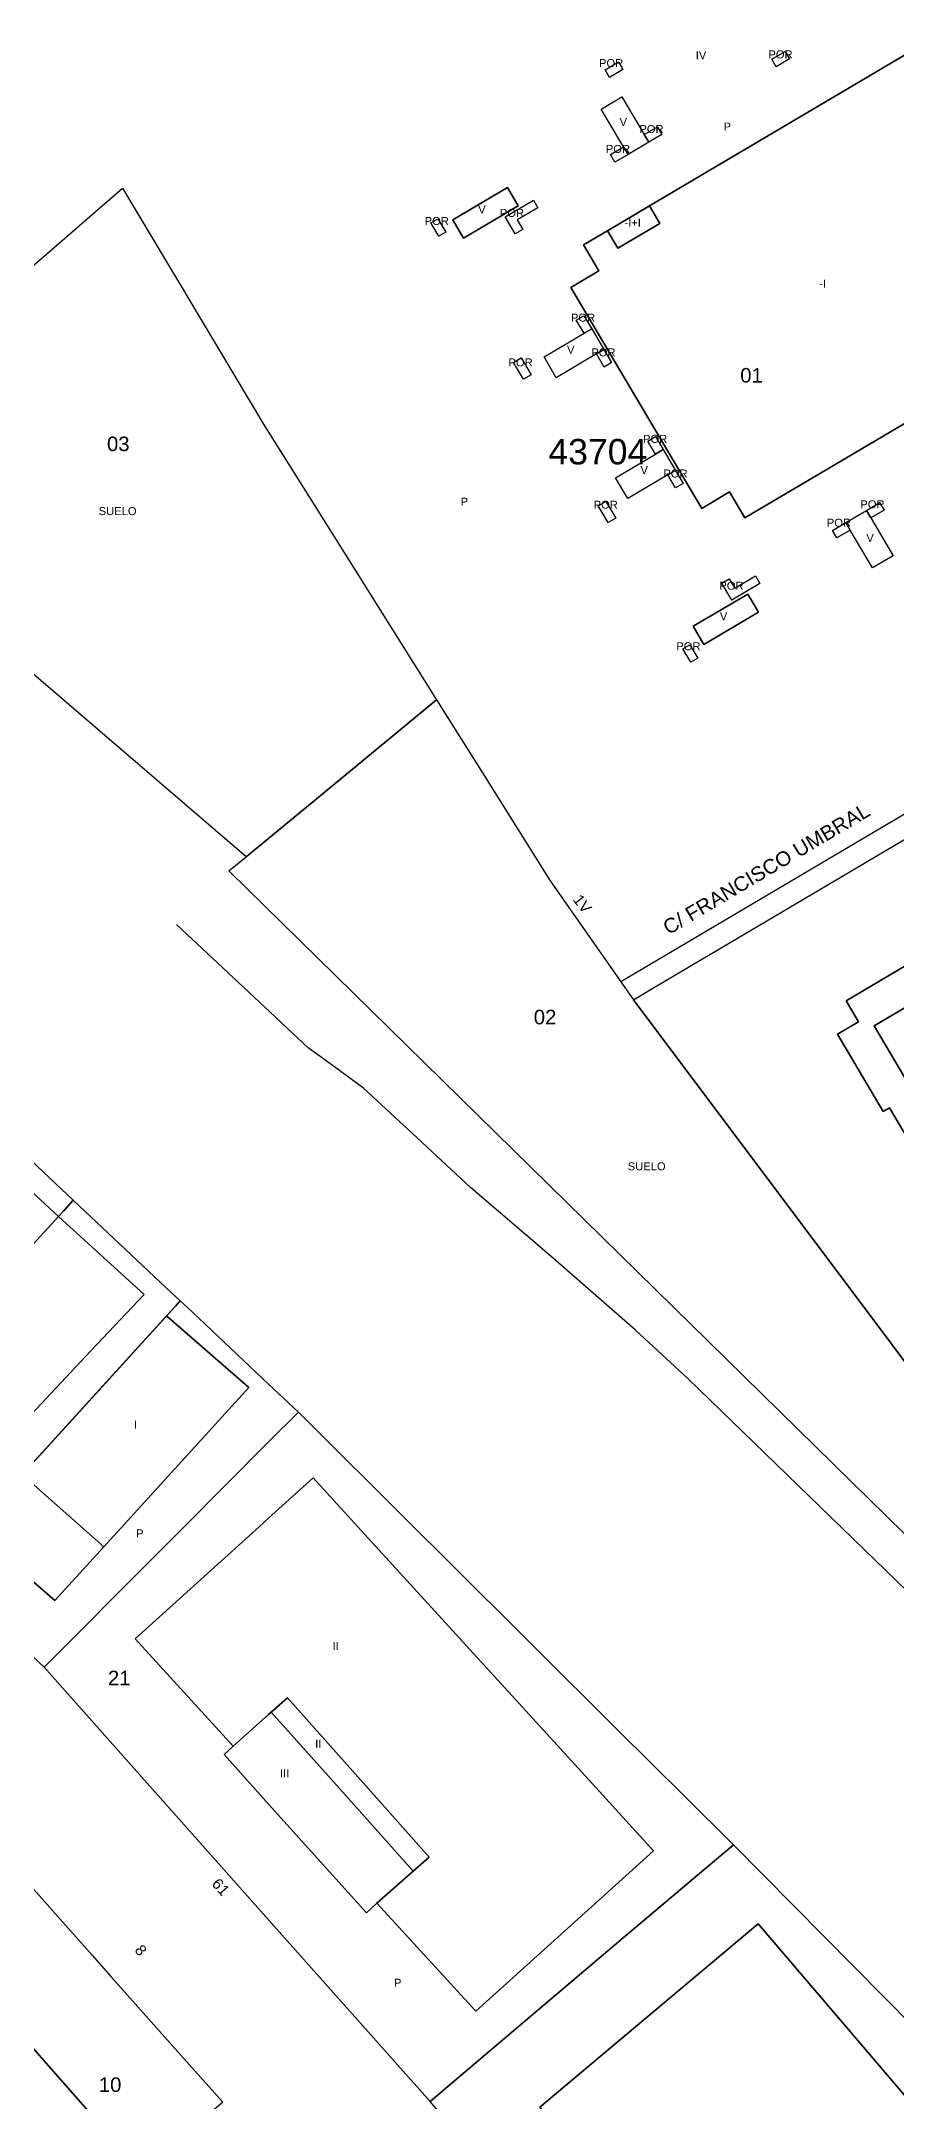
# Model space of a CAD drawing. Header units: millimetres. Extents: x 2440 to 3220, y 1839 to 2413.
# Drawn here: x 2876.5 to 2994.1, y 2129 to 2412.3 of the extents above; entities that cross this region are included whole.
import ezdxf
from ezdxf.enums import TextEntityAlignment as Align

# ---------------------------------------------------------------- set-up
doc = ezdxf.new("R2010")
doc.units = ezdxf.units.MM
for name, color, linetype in [('140200', 6, 'Continuous'), ('145101', 6, 'Continuous'), ('145201', 1, 'Continuous'), ('BORDILLO', 8, 'Continuous'), ('PG-AA', 8, 'Continuous'), ('PG-LI', 4, 'Continuous'), ('PG-LP', 6, 'Continuous'), ('TXT_CALLE', 7, 'Continuous'), ('TXT_NUM_POLICIA', 7, 'Continuous')]:
    doc.layers.add(name, color=color, linetype=linetype)
doc.styles.add('Arial', font='Arial Regular.ttf')
doc.styles.get("Standard").update_dxf_attribs({"font": 'ARIAL.TTF'})

msp = doc.modelspace()

# ---------------------------------------------------------------- linework, layer by layer
at = {"layer": '140200'}
for points in [[(2876.11, 2324.68), (2842.92, 2353.27), (2887.68, 2392.05), (2894.25, 2381.05), (2896.27, 2377.68), (2896.37, 2377.51), (2907.19, 2359.42), (2913.33, 2349.65), (2930.85, 2321.73), (2912.96, 2307), (2904.65, 2300.16), (2876.11, 2324.68), (2876.11, 2324.68)], [(3058.94, 2340.25), (3101.31, 2278.28), (3119.06, 2252.4), (3028.89, 2185.84), (2957.91, 2280.5), (2960.35, 2281.94), (2977.26, 2291.94), (3058.94, 2340.25), (3058.94, 2340.25)], [(3021.98, 2180.75), (2902.28, 2298.21), (2904.65, 2300.16), (2912.96, 2307), (2930.85, 2321.73), (2937.13, 2311.72), (2946.46, 2296.85), (2957.91, 2280.5), (3028.89, 2185.84), (3021.98, 2180.75), (3021.98, 2180.75)], [(2878.88, 2250.73), (2871.91, 2243.09), (2871.83, 2243), (2862.41, 2232.68), (2860.26, 2230.32), (2859.6, 2229.6), (2858.35, 2228.23), (2858.01, 2227.86), (2852.84, 2222.19), (2852.18, 2221.47), (2847.65, 2216.51), (2833.3, 2230.13), (2833.01, 2230.4), (2855.55, 2256.07), (2863.57, 2265.2), (2865.52, 2267.43), (2865.81, 2267.16), (2877.59, 2256.07), (2880.91, 2252.95), (2879.54, 2251.45), (2878.88, 2250.73), (2878.88, 2250.73)], [(2852.18, 2221.47), (2852.84, 2222.19), (2858.01, 2227.86), (2858.35, 2228.23), (2859.6, 2229.6), (2860.26, 2230.32), (2862.41, 2232.68), (2871.83, 2243), (2871.91, 2243.09), (2878.88, 2250.73), (2879.54, 2251.45), (2880.91, 2252.95), (2881.7, 2252.2), (2893.63, 2240.97), (2895.6, 2239.11), (2894.94, 2238.39), (2862.33, 2202.57), (2847.89, 2216.28), (2847.65, 2216.51), (2852.18, 2221.47), (2852.18, 2221.47)], [(2862.33, 2202.57), (2894.94, 2238.39), (2895.6, 2239.11), (2897.27, 2237.54), (2907.76, 2227.67), (2911.84, 2223.83), (2907.76, 2219.73), (2896.14, 2208.06), (2891.8, 2203.7), (2876.91, 2188.74), (2863.56, 2201.31), (2862.33, 2202.57), (2862.33, 2202.57)], [(2876.91, 2188.74), (2891.8, 2203.7), (2896.14, 2208.06), (2907.76, 2219.73), (2911.84, 2223.83), (2927.69, 2208.06), (2932.07, 2203.7), (2955.91, 2179.97), (2964.76, 2171.17), (2971.63, 2164.33), (2955.91, 2151.03), (2942.07, 2139.32), (2929.94, 2129.06), (2907.76, 2154.02), (2892.52, 2171.17), (2876.91, 2188.74), (2876.91, 2188.74)], [(2929.94, 2129.06), (2942.07, 2139.32), (2955.91, 2151.03), (2971.63, 2164.33), (2996.38, 2139.32), (3008.94, 2126.63), (3028.21, 2107.15), (3035.07, 2100.22), (3030.26, 2096.11), (3028.21, 2094.36), (3008.94, 2077.88), (3001.79, 2071.77), (2988.4, 2060.32), (2978.66, 2071.77), (2957.96, 2096.11), (2929.94, 2129.06), (2929.94, 2129.06)], [(2787.42, 2090.46), (2835.43, 2131.33), (2836.37, 2132.13), (2840.26, 2135.44), (2852.97, 2146.26), (2856.39, 2149.17), (2866.42, 2157.71), (2871.81, 2162.3), (2883.48, 2149.17), (2886.07, 2146.26), (2895.69, 2135.44), (2901.45, 2128.97), (2896.52, 2124.71), (2870.46, 2102.19), (2866.42, 2098.7), (2836.37, 2072.73), (2835.25, 2071.77), (2817.51, 2056.44), (2806.59, 2068.78), (2803.95, 2071.77), (2801.91, 2074.07), (2787.42, 2090.46), (2787.42, 2090.46)]]:
    msp.add_lwpolyline(points, dxfattribs=at)
at = {"layer": 'BORDILLO'}
for points in [[(3180.86, 2180.17), (3172.97, 2187.84), (3133.3, 2237.47), (3113.01, 2265.42), (3103.27, 2278.84), (3095.98, 2288.88), (3061.14, 2341.92), (3060.84, 2342.31), (3060.45, 2342.66), (3059.99, 2342.95), (3059.46, 2343.13), (3058.91, 2343.22), (3058.36, 2343.18), (3057.86, 2343.04), (3057.41, 2342.82), (2956.18, 2282.96)], [(3018, 2177.21), (3012.16, 2183.07), (2965.4, 2228.4), (2958.16, 2235.09), (2946.9, 2244.96), (2935.52, 2254.69), (2928.16, 2261.53), (2920.8, 2268.37), (2917, 2271.13), (2913.2, 2273.88), (2910.3, 2276.61), (2908.69, 2278.12), (2903.61, 2282.9), (2895.08, 2290.87)]]:
    msp.add_lwpolyline(points, dxfattribs=at)
at = {"layer": 'PG-LI'}
for points in [[(2954.35, 2386.22), (2951.03, 2384.27), (2953.14, 2380.7), (2949.31, 2378.42), (2967.28, 2348.04), (2971.11, 2350.31), (2973.22, 2346.74), (3003.65, 2364.72), (3009.41, 2368.14), (3020.61, 2374.75), (2998.42, 2412.27), (2960.12, 2389.63), (2954.35, 2386.22), (2954.35, 2386.22)], [(3003.65, 2364.72), (2973.22, 2346.74), (2971.11, 2350.31), (2967.28, 2348.04), (2949.31, 2378.42), (2953.14, 2380.7), (2951.03, 2384.27), (2954.35, 2386.22), (2955.77, 2383.82), (2961.54, 2387.23), (2960.12, 2389.63), (2998.42, 2412.27), (3020.61, 2374.75), (3009.41, 2368.14), (3007.99, 2370.55), (3002.22, 2367.14), (3003.65, 2364.72), (3003.65, 2364.72)], [(2977.53, 2408.76), (2976.92, 2409.8), (2978.73, 2410.86), (2979.34, 2409.83), (2977.53, 2408.76), (2977.53, 2408.76)], [(2955.85, 2409.42), (2956.46, 2408.37), (2954.62, 2407.29), (2954, 2408.33), (2955.85, 2409.42), (2955.85, 2409.42)], [(2956.55, 2397.74), (2953.46, 2402.95), (2956.3, 2404.64), (2959.38, 2399.43), (2959.99, 2398.39), (2957.15, 2396.71), (2956.55, 2397.74), (2956.55, 2397.74)], [(2959.99, 2398.39), (2959.38, 2399.43), (2961.19, 2400.49), (2961.8, 2399.46), (2959.99, 2398.39), (2959.99, 2398.39)], [(2955.34, 2395.64), (2954.73, 2396.68), (2956.55, 2397.74), (2957.15, 2396.71), (2955.34, 2395.64), (2955.34, 2395.64)], [(2876.11, 2324.68), (2842.92, 2353.27), (2887.68, 2392.05), (2894.25, 2381.05), (2896.27, 2377.68), (2896.37, 2377.51), (2907.19, 2359.42), (2913.33, 2349.65), (2930.85, 2321.73), (2912.96, 2307), (2904.65, 2300.16), (2876.11, 2324.68), (2876.11, 2324.68)], [(2942.05, 2389.64), (2940.57, 2392.14), (2933.08, 2387.71), (2934.56, 2385.21), (2942.05, 2389.64), (2942.05, 2389.64)], [(2942.05, 2389.64), (2934.56, 2385.21), (2933.08, 2387.71), (2940.57, 2392.14), (2942.05, 2389.64), (2942.05, 2389.64)], [(2931.15, 2385.47), (2930.06, 2387.32), (2931.01, 2387.87), (2932.11, 2386.03), (2931.15, 2385.47), (2931.15, 2385.47)], [(2942.68, 2386.41), (2941.64, 2385.8), (2940.27, 2388.12), (2944.14, 2390.42), (2944.75, 2389.39), (2941.91, 2387.71), (2942.68, 2386.41), (2942.68, 2386.41)], [(2960.12, 2389.63), (2961.54, 2387.23), (2955.77, 2383.82), (2954.35, 2386.22), (2960.12, 2389.63), (2960.12, 2389.63)], [(2951.13, 2372.12), (2950.04, 2373.93), (2951.1, 2374.54), (2952.16, 2372.73), (2951.13, 2372.12), (2951.13, 2372.12)], [(2952.8, 2369.29), (2947.29, 2366.02), (2945.62, 2368.87), (2951.13, 2372.12), (2952.16, 2372.73), (2953.84, 2369.9), (2952.8, 2369.29), (2952.8, 2369.29)], [(2942.78, 2365.8), (2941.41, 2368.11), (2942.45, 2368.73), (2943.82, 2366.41), (2942.78, 2365.8), (2942.78, 2365.8)], [(2954.9, 2368.09), (2953.87, 2367.48), (2952.8, 2369.29), (2953.84, 2369.9), (2954.9, 2368.09), (2954.9, 2368.09)], [(2960.94, 2355.51), (2959.88, 2357.31), (2960.91, 2357.93), (2961.98, 2356.13), (2960.94, 2355.51), (2960.94, 2355.51)], [(2962.63, 2352.67), (2957.12, 2349.42), (2955.43, 2352.26), (2960.94, 2355.51), (2961.98, 2356.13), (2963.66, 2353.27), (2962.63, 2352.67), (2962.63, 2352.67)], [(2964.73, 2351.47), (2963.69, 2350.86), (2962.63, 2352.67), (2963.66, 2353.27), (2964.73, 2351.47), (2964.73, 2351.47)], [(2954.44, 2346.09), (2953.06, 2348.41), (2954.1, 2349.02), (2955.47, 2346.69), (2954.44, 2346.09), (2954.44, 2346.09)], [(2990.53, 2346.74), (2989.92, 2347.77), (2991.73, 2348.86), (2992.35, 2347.81), (2990.53, 2346.74), (2990.53, 2346.74)], [(2987.68, 2345.06), (2985.87, 2344), (2985.27, 2345.02), (2987.07, 2346.1), (2987.68, 2345.06), (2987.68, 2345.06)], [(2987.68, 2345.06), (2987.07, 2346.1), (2989.92, 2347.77), (2990.53, 2346.74), (2993.6, 2341.53), (2990.76, 2339.86), (2987.68, 2345.06), (2987.68, 2345.06)], [(3058.94, 2340.25), (3101.31, 2278.28), (3119.06, 2252.4), (3028.89, 2185.84), (2957.91, 2280.5), (2960.35, 2281.94), (2977.26, 2291.94), (3058.94, 2340.25), (3058.94, 2340.25)], [(2974.68, 2338.76), (2975.29, 2337.73), (2971.41, 2335.45), (2970.04, 2337.76), (2971.07, 2338.38), (2971.83, 2337.09), (2974.68, 2338.76), (2974.68, 2338.76)], [(2975.07, 2333.77), (2973.6, 2336.27), (2966.11, 2331.84), (2967.59, 2329.35), (2975.07, 2333.77), (2975.07, 2333.77)], [(2975.07, 2333.77), (2967.59, 2329.35), (2966.11, 2331.84), (2973.6, 2336.27), (2975.07, 2333.77), (2975.07, 2333.77)], [(2965.78, 2326.89), (2964.69, 2328.74), (2965.64, 2329.3), (2966.73, 2327.45), (2965.78, 2326.89), (2965.78, 2326.89)], [(3021.98, 2180.75), (2902.28, 2298.21), (2904.65, 2300.16), (2912.96, 2307), (2930.85, 2321.73), (2937.13, 2311.72), (2946.46, 2296.85), (2957.91, 2280.5), (3028.89, 2185.84), (3021.98, 2180.75), (3021.98, 2180.75)], [(2997.58, 2286.54), (2987.14, 2280.37), (2988.85, 2277.47), (2985.95, 2275.76), (2992.21, 2265.16), (2993.07, 2265.67), (3017.81, 2223.82)], [(3017.81, 2223.82), (2993.07, 2265.67), (2992.21, 2265.16), (2985.95, 2275.76), (2988.85, 2277.47), (2987.14, 2280.37), (2997.58, 2286.54)], [(2996.34, 2280.09), (2990.98, 2276.92), (3026.65, 2216.57)], [(3029.91, 2223.29), (3032.01, 2219.74), (3026.65, 2216.57), (2990.98, 2276.92), (2996.34, 2280.09), (2998.43, 2276.53), (2996.63, 2275.47), (2997.95, 2273.25), (2998.46, 2273.55), (3000.36, 2270.34), (3025.23, 2228.27), (3027.32, 2224.75), (3026.79, 2224.44), (3028.1, 2222.23), (3029.91, 2223.29), (3029.91, 2223.29)], [(2852.18, 2221.47), (2847.65, 2216.51), (2833.3, 2230.13), (2833.01, 2230.4), (2855.55, 2256.07), (2863.57, 2265.2), (2865.52, 2267.43), (2865.81, 2267.16), (2877.59, 2256.07), (2880.91, 2252.95), (2879.54, 2251.45), (2878.88, 2250.73), (2867.6, 2261.11), (2848.9, 2241.08), (2840.58, 2232.16), (2852.18, 2221.47), (2852.18, 2221.47)], [(2860.26, 2230.32), (2848.9, 2241.08), (2867.6, 2261.11), (2878.88, 2250.73), (2871.91, 2243.09), (2871.83, 2243), (2862.41, 2232.68), (2860.26, 2230.32), (2860.26, 2230.32)], [(2878.88, 2250.73), (2879.54, 2251.45), (2880.91, 2252.95), (2881.7, 2252.2), (2893.63, 2240.97), (2895.6, 2239.11), (2894.94, 2238.39), (2862.33, 2202.57), (2847.89, 2216.28), (2847.65, 2216.51), (2852.18, 2221.47), (2863.39, 2211.16), (2869.64, 2217.64), (2871.72, 2219.86), (2883.32, 2232.25), (2890.64, 2240), (2878.88, 2250.73), (2878.88, 2250.73)], [(2871.72, 2219.86), (2860.26, 2230.32), (2862.41, 2232.68), (2871.83, 2243), (2871.91, 2243.09), (2878.88, 2250.73), (2890.64, 2240), (2883.32, 2232.25), (2871.72, 2219.86), (2871.72, 2219.86)], [(2893.72, 2237.05), (2894.94, 2238.39), (2895.6, 2239.11), (2897.27, 2237.54), (2907.76, 2227.67), (2911.84, 2223.83), (2907.76, 2219.73), (2896.14, 2208.06), (2891.8, 2203.7), (2876.91, 2188.74), (2863.56, 2201.31), (2862.33, 2202.57), (2867.05, 2207.76), (2878.37, 2197.92), (2884.14, 2204.25), (2885.1, 2205.31), (2905.05, 2227.21), (2893.72, 2237.05), (2893.72, 2237.05)], [(2885.1, 2205.31), (2873.88, 2215.25), (2893.72, 2237.05), (2905.05, 2227.21), (2885.1, 2205.31), (2885.1, 2205.31)], [(2892.52, 2171.17), (2876.91, 2188.74), (2891.8, 2203.7), (2896.14, 2208.06), (2907.76, 2219.73), (2911.84, 2223.83), (2927.69, 2208.06), (2932.07, 2203.7), (2955.91, 2179.97), (2964.76, 2171.17), (2971.63, 2164.33), (2955.91, 2151.03), (2942.07, 2139.32), (2929.94, 2129.06), (2907.76, 2154.02), (2892.52, 2171.17), (2892.52, 2171.17)], [(2885.1, 2205.31), (2884.14, 2204.25), (2878.37, 2197.92), (2867.05, 2207.76), (2873.88, 2215.25), (2885.1, 2205.31), (2885.1, 2205.31)], [(2902.89, 2177.9), (2889.4, 2192.65), (2906.45, 2208.06), (2907.76, 2209.24), (2913.89, 2214.78), (2920.02, 2208.06), (2953.69, 2171.17), (2955.91, 2168.74), (2960.67, 2163.52), (2955.91, 2159.22), (2936.23, 2141.46), (2922.65, 2156.3), (2927.64, 2160.74), (2929.8, 2162.66), (2922.24, 2171.17), (2910.36, 2184.55), (2908.12, 2182.56), (2907.76, 2182.24), (2902.89, 2177.9), (2902.89, 2177.9)], [(2953.69, 2171.17), (2920.02, 2208.06), (2913.89, 2214.78), (2907.76, 2209.24), (2906.45, 2208.06), (2889.4, 2192.65), (2902.89, 2177.9), (2901.63, 2176.76), (2906.66, 2171.17), (2907.76, 2169.95), (2921.22, 2154.99), (2922.65, 2156.3), (2936.23, 2141.46), (2955.91, 2159.22), (2960.67, 2163.52), (2955.91, 2168.74), (2953.69, 2171.17), (2953.69, 2171.17)], [(2918.31, 2171.17), (2908.12, 2182.56), (2910.36, 2184.55), (2922.24, 2171.17), (2929.8, 2162.66), (2927.64, 2160.74), (2918.31, 2171.17), (2918.31, 2171.17)], [(2906.66, 2171.17), (2901.63, 2176.76), (2902.89, 2177.9), (2907.76, 2182.24), (2908.12, 2182.56), (2918.31, 2171.17), (2927.64, 2160.74), (2922.65, 2156.3), (2921.22, 2154.99), (2907.76, 2169.95), (2906.66, 2171.17), (2906.66, 2171.17)], [(2988.4, 2060.32), (2978.66, 2071.77), (2957.96, 2096.11), (2929.94, 2129.06), (2942.07, 2139.32), (2955.91, 2151.03), (2971.63, 2164.33), (2996.38, 2139.32), (3008.94, 2126.63), (3028.21, 2107.15), (3035.07, 2100.22), (3030.26, 2096.11), (3028.21, 2094.36), (3008.94, 2077.88), (3001.79, 2071.77), (2988.4, 2060.32), (2988.4, 2060.32)], [(2801.91, 2074.07), (2787.42, 2090.46), (2835.43, 2131.33), (2836.37, 2132.13), (2840.26, 2135.44), (2852.97, 2146.26), (2856.39, 2149.17), (2866.42, 2157.71), (2871.81, 2162.3), (2883.48, 2149.17), (2886.07, 2146.26), (2895.69, 2135.44), (2901.45, 2128.97), (2896.52, 2124.71), (2870.46, 2102.19), (2866.42, 2098.7), (2836.37, 2072.73), (2835.25, 2071.77), (2817.51, 2056.44), (2806.59, 2068.78), (2803.95, 2071.77), (2801.91, 2074.07), (2801.91, 2074.07)], [(2962.58, 2107.55), (2945.02, 2128.27), (2958.17, 2139.32), (2975.03, 2153.49), (2987.12, 2139.32), (3008.94, 2113.76), (3011.96, 2110.22), (3008.94, 2107.66), (2995.33, 2096.11), (2989.99, 2091.58), (2989.17, 2092.5), (2985.99, 2096.11), (2970.18, 2114.04), (2963.29, 2108.16), (2962.58, 2107.55), (2962.58, 2107.55)], [(2989.17, 2092.5), (2989.99, 2091.58), (2995.33, 2096.11), (3008.94, 2107.66), (3011.96, 2110.22), (3008.94, 2113.76), (2987.12, 2139.32), (2975.03, 2153.49), (2958.17, 2139.32), (2945.02, 2128.27), (2962.58, 2107.55), (2961.71, 2106.81), (2970.95, 2096.11), (2975.29, 2091.09), (2975.88, 2091.63), (2978.37, 2088.92), (2982.28, 2089.48), (2983.84, 2087.88), (2989.17, 2092.5), (2989.17, 2092.5)], [(2826.39, 2071.77), (2824.17, 2069.88), (2822.53, 2071.77), (2802.17, 2095.44), (2836.37, 2124.72), (2848.89, 2135.44), (2861.52, 2146.26), (2864.49, 2148.8), (2866.42, 2146.6), (2866.72, 2146.26), (2876.21, 2135.44), (2886.88, 2123.28), (2866.42, 2105.86), (2836.37, 2080.27), (2826.39, 2071.77), (2826.39, 2071.77)], [(2826.39, 2071.77), (2836.37, 2080.27), (2866.42, 2105.86), (2886.88, 2123.28), (2876.21, 2135.44), (2866.72, 2146.26), (2866.42, 2146.6), (2864.49, 2148.8), (2861.52, 2146.26), (2848.89, 2135.44), (2836.37, 2124.72), (2802.17, 2095.44), (2822.53, 2071.77), (2824.17, 2069.88), (2826.39, 2071.77), (2826.39, 2071.77)]]:
    msp.add_lwpolyline(points, dxfattribs=at)
at = {"layer": 'PG-LP'}
msp.add_lwpolyline([(3057.79, 2145.85), (3020.65, 2179.77), (3021.98, 2180.75), (3028.89, 2185.84), (2957.91, 2280.5), (2960.35, 2281.94), (2977.26, 2291.94), (3058.94, 2340.25), (3101.31, 2278.28), (3119.06, 2252.4), (3119.14, 2252.3), (3149.51, 2212.78), (3170.78, 2186.17), (3177.25, 2178.79), (3212.66, 2138.5), (3213.66, 2137.19), (3214.44, 2135.64), (3214.91, 2133.89), (3215.04, 2132.06), (3214.78, 2130.23), (3214.17, 2128.53)], dxfattribs=at)

# ---------------------------------------------------------------- texts
at = {"layer": '145101'}
msp.add_text('43704', height=3.5, dxfattribs=at).set_placement((2953, 2353.05), align=Align.BOTTOM_CENTER)
at = {"layer": '145201'}
for s, p in [('01', (2974.13, 2364.75)), ('03', (2887.09, 2355.32)), ('02', (2945.75, 2276.53)), ('21', (2887.22, 2185.67)), ('10', (2885.97, 2129.77))]:
    msp.add_text(s, height=2, dxfattribs=at).set_placement(p, align=Align.BOTTOM_CENTER)
at = {"layer": 'PG-AA'}
for s, p in [('IV', (2967.19, 2409.46)), ('POR', (2978.11, 2409.58)), ('POR', (2954.83, 2408.38)), ('V', (2956.51, 2400.27)), ('POR', (2960.38, 2399.32)), ('P', (2970.8, 2399.66)), ('POR', (2955.77, 2396.58)), ('POR', (2930.86, 2386.68)), ('V', (2937.07, 2388.26)), ('POR', (2941.2, 2387.79)), ('-I+I', (2957.79, 2386.44)), ('-I', (2983.91, 2378.05)), ('POR', (2950.97, 2373.39)), ('POR', (2942.39, 2367.24)), ('V', (2949.28, 2368.98)), ('POR', (2953.77, 2368.62)), ('POR', (2960.88, 2356.73)), ('V', (2959.38, 2352.45)), ('POR', (2963.67, 2351.97)), ('SUELO', (2887, 2346.8)), ('P', (2934.66, 2348.1)), ('POR', (2954.09, 2347.68)), ('POR', (2990.75, 2347.73)), ('POR', (2986.14, 2345.2)), ('V', (2990.42, 2343.11)), ('POR', (2971.37, 2336.54)), ('V', (2970.29, 2332.32)), ('POR', (2965.45, 2328.22)), ('SUELO', (2959.72, 2256.73)), ('I', (2889.44, 2221.2)), ('P', (2890.05, 2206.28)), ('II', (2916.98, 2190.8)), ('II', (2914.57, 2177.37)), ('III', (2909.95, 2173.27)), ('P', (2925.5, 2144.5))]:
    msp.add_text(s, height=1.1, dxfattribs=at).set_placement(p, align=Align.BOTTOM_CENTER)
at = {"layer": 'TXT_CALLE', "style": 'Arial'}
msp.add_text('C/ FRANCISCO UMBRAL', height=2, rotation=30.7, dxfattribs=at).set_placement((2962.72, 2289.37, 611.17))
at = {"layer": 'TXT_NUM_POLICIA', "style": 'Arial'}
for s, rotation, p in [('1V', 308.66, (2949.94, 2292.95)), ('61', 312, (2900.28, 2157.74)), ('8', 311.01, (2889.29, 2149.07))]:
    msp.add_text(s, height=1.5, rotation=rotation, dxfattribs=at).set_placement(p, align=Align.BOTTOM_CENTER)

doc.saveas('drawing.dxf')
